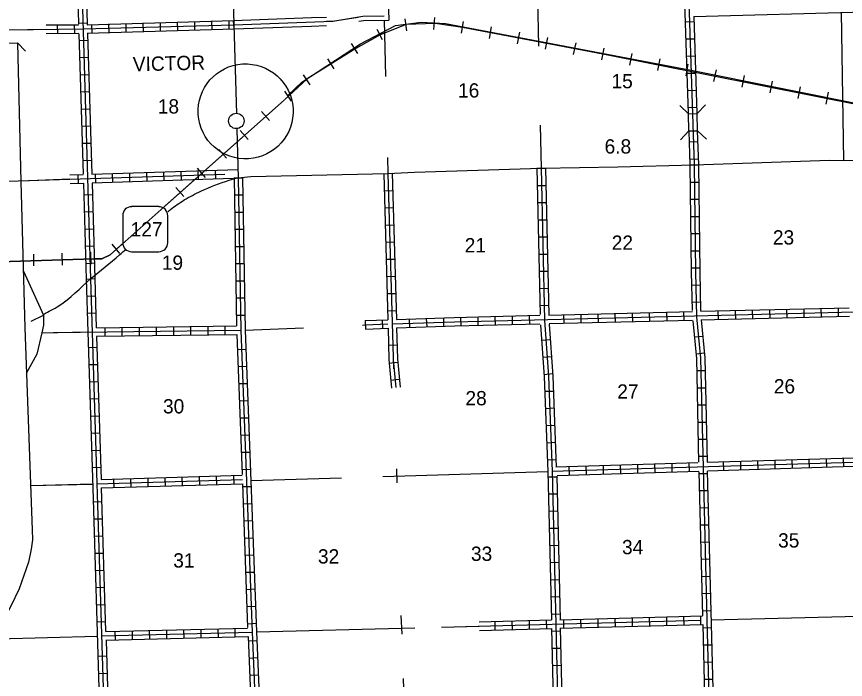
# Model space of a CAD drawing. Extents: x 1989549 to 2353218, y 16533709 to 16909437.
# Drawn here: x 2184279 to 2213262, y 16652926 to 16676115 of the extents above; entities that cross this region are included whole.
import ezdxf

# ---------------------------------------------------------------- set-up
doc = ezdxf.new("R2010")
doc.units = 0
for name, color, linetype in [('L10', 7, 'Continuous'), ('L11', 7, 'Continuous'), ('L13', 7, 'Continuous'), ('L14', 7, 'Continuous'), ('L15', 7, 'Continuous'), ('L16', 7, 'Continuous'), ('L18', 7, 'Continuous'), ('L28', 7, 'Continuous'), ('L3', 7, 'Continuous'), ('L31', 7, 'Continuous'), ('L4', 7, 'Continuous'), ('L5', 7, 'Continuous'), ('L8', 7, 'Continuous')]:
    doc.layers.add(name, color=color, linetype=linetype)

msp = doc.modelspace()

# ---------------------------------------------------------------- linework, layer by layer
at = {"layer": 'L10'}
for points in [[(2191867, 16675981), (2194595, 16676080)], [(2191883, 16675681), (2194595, 16675779)]]:
    msp.add_lwpolyline(points, dxfattribs=at)
at = {"layer": 'L11'}
for points in [[(2194595, 16676080), (2195114, 16676099)], [(2196252, 16675948), (2196408, 16675973), (2197292, 16675990)], [(2194595, 16675779), (2195114, 16675798)]]:
    msp.add_lwpolyline(points, dxfattribs=at)
at = {"layer": 'L13'}
for p, q in [((2202492, 16676912), (2202533, 16675081)), ((2213116, 16676265), (2213191, 16671081)), ((2197133, 16675990), (2197183, 16674023)), ((2202591, 16672315), (2202625, 16670806)), ((2197250, 16671190), (2197267, 16670623)), ((2184442, 16670365), (2186147, 16670434)), ((2192275, 16665140), (2194317, 16665223)), ((2196375, 16665323), (2196472, 16665327)), ((2185175, 16665056), (2186770, 16665089)), ((2197592, 16659798), (2197575, 16660290)), ((2197092, 16660023), (2202858, 16660198)), ((2184767, 16659715), (2186937, 16659753)), ((2192467, 16659881), (2195642, 16659973)), ((2197758, 16654506), (2197733, 16655164)), ((2208570, 16655015), (2213720, 16655140)), ((2199133, 16654756), (2200458, 16654795)), ((2192667, 16654590), (2198208, 16654731)), ((2183459, 16654348), (2187100, 16654440)), ((2197858, 16651489), (2197808, 16652964))]:
    msp.add_line(p, q, dxfattribs=at)
msp.add_lwpolyline([(2195119, 16675949), (2195331, 16675957), (2196226, 16676098)], dxfattribs=at)
at = {"layer": 'L15'}
for p, q in [((2197925, 16675615), (2197867, 16676031)), ((2198875, 16675665), (2198900, 16676081)), ((2199833, 16675531), (2199908, 16675940)), ((2197075, 16675298), (2196883, 16675665)), ((2197903, 16675834), (2196991, 16675477)), ((2198915, 16675874), (2197903, 16675834)), ((2199868, 16675735), (2198915, 16675874)), ((2204777, 16674805), (2199868, 16675735)), ((2200816, 16675348), (2200891, 16675756)), ((2196991, 16675477), (2196137, 16675000)), ((2201800, 16675156), (2201875, 16675573)), ((2202775, 16674973), (2202858, 16675381)), ((2196217, 16674823), (2195992, 16675173)), ((2203758, 16674790), (2203841, 16675198)), ((2196137, 16675000), (2194436, 16673931)), ((2204741, 16674598), (2204825, 16675006)), ((2213925, 16672978), (2204777, 16674805)), ((2205725, 16674415), (2205800, 16674823)), ((2195383, 16674281), (2195158, 16674631)), ((2206708, 16674223), (2206783, 16674631)), ((2207691, 16674040), (2207766, 16674448)), ((2208666, 16673840), (2208750, 16674248)), ((2194436, 16673931), (2193643, 16673197)), ((2194542, 16673731), (2194317, 16674081)), ((2209650, 16673640), (2209733, 16674056)), ((2210633, 16673448), (2210708, 16673856)), ((2211608, 16673248), (2211691, 16673656)), ((2193887, 16673155), (2193662, 16673505)), ((2212591, 16673056), (2212674, 16673465)), ((2192842, 16672798), (2193125, 16672481)), ((2192100, 16672131), (2192375, 16671815)), ((2191350, 16671465), (2191625, 16671156)), ((2190600, 16670806), (2190875, 16670490)), ((2189850, 16670140), (2190133, 16669823)), ((2187609, 16668148), (2187884, 16667831)), ((2185867, 16667840), (2185875, 16667423)), ((2186867, 16667873), (2186875, 16667456)), ((2184867, 16667806), (2184875, 16667390))]:
    msp.add_line(p, q, dxfattribs=at)
for points in [[(2193775, 16673365), (2194250, 16673823), (2196300, 16675156), (2197533, 16675798), (2198425, 16675923), (2199283, 16675873), (2202541, 16675256), (2207866, 16674240), (2214133, 16672981)], [(2170851, 16667123), (2186984, 16667640), (2187259, 16667640), (2187550, 16667781), (2193642, 16673190)], [(2193642, 16673190), (2189375, 16669398)], [(2188034, 16668206), (2187550, 16667781), (2187259, 16667640), (2186984, 16667640), (2170851, 16667123)]]:
    msp.add_lwpolyline(points, dxfattribs=at)
at = {"layer": 'L16'}
msp.add_circle((2191963, 16672463), 269, dxfattribs=at)
at = {"layer": 'L18'}
for p, q in [((2208075, 16672723), (2208366, 16673031)), ((2207775, 16672715), (2207466, 16673006)), ((2207775, 16672715), (2208075, 16672723)), ((2207791, 16672115), (2207775, 16672715)), ((2208091, 16672123), (2208075, 16672723)), ((2207791, 16672115), (2207500, 16671806)), ((2207791, 16672115), (2208091, 16672123)), ((2208091, 16672123), (2208400, 16671831))]:
    msp.add_line(p, q, dxfattribs=at)
msp.add_lwpolyline([(2183459, 16674940), (2183717, 16675181), (2184309, 16675198), (2184592, 16674906)], dxfattribs=at)
at = {"layer": 'L3'}
for p, q in [((2189250, 16669465), (2188300, 16669465)), ((2187992, 16669148), (2187992, 16668206)), ((2189567, 16668206), (2189567, 16669148)), ((2188300, 16667890), (2189250, 16667890)), ((2184517, 16667206), (2185217, 16665665))]:
    msp.add_line(p, q, dxfattribs=at)
for points in [[(2192467, 16670515), (2197267, 16670623), (2198192, 16670673), (2202625, 16670806), (2205300, 16670856), (2207975, 16670923), (2212708, 16671090), (2213191, 16671081), (2215049, 16671098), (2218349, 16671240)], [(2185217, 16665665), (2185217, 16665315), (2185167, 16665056), (2184984, 16664306), (2184617, 16663631)], [(2184792, 16665456), (2185217, 16665665)]]:
    msp.add_lwpolyline(points, dxfattribs=at)
for centre, start, end in [((2188305, 16669149), 90.001, 180.001), ((2189250, 16669149), 0.001, 90.001), ((2188305, 16668204), 180.001, 270.001), ((2189250, 16668204), 270.001, 0.001)]:
    msp.add_arc(centre, 315, start, end, dxfattribs=at)
for points in [[(2189575, 16669290), (2189667, 16669365), (2190142, 16669698), (2190725, 16670006), (2191717, 16670390), (2192033, 16670473), (2192467, 16670515)], [(2185217, 16665698), (2185759, 16665998), (2186867, 16666940), (2187884, 16667781), (2188109, 16667981)]]:
    msp.add_spline(points, degree=3, dxfattribs=at)
at = {"layer": 'L31'}
msp.add_ellipse((2192288, 16672798), major_axis=(-104, 1658), ratio=0.999964, dxfattribs=at)
at = {"layer": 'L4'}
for points in [[(2192083, 16696906), (2192217, 16691606), (2192317, 16687573), (2192100, 16686765), (2191850, 16686281), (2191567, 16685781), (2191733, 16681206), (2191875, 16675831), (2191967, 16672723)], [(2183456, 16675639), (2184005, 16675656), (2185316, 16675670)], [(2191983, 16672173), (2192033, 16670473)]]:
    msp.add_lwpolyline(points, dxfattribs=at)
at = {"layer": 'L5'}
for p, q in [((2184317, 16675181), (2184434, 16670348)), ((2184434, 16670348), (2184567, 16665231)), ((2184567, 16665231), (2184825, 16658156))]:
    msp.add_line(p, q, dxfattribs=at)
for points in [[(2184825, 16658165), (2184842, 16657815), (2184792, 16657481), (2184700, 16657023), (2184367, 16656098)], [(2184367, 16656098), (2184075, 16655490), (2182225, 16652073)]]:
    msp.add_lwpolyline(points, dxfattribs=at)
at = {"layer": 'L8'}
for p, q in [((2186292, 16686081), (2186867, 16666940)), ((2186300, 16680873), (2186450, 16675848)), ((2186600, 16680881), (2186750, 16675831)), ((2207958, 16676115), (2218449, 16676415)), ((2190517, 16675640), (2190508, 16675940)), ((2191117, 16675656), (2191108, 16675956)), ((2191717, 16675673), (2191708, 16675973)), ((2191883, 16675681), (2191867, 16675981)), ((2207658, 16675931), (2207958, 16675940)), ((2185717, 16675523), (2185709, 16675823)), ((2186317, 16675531), (2186309, 16675831)), ((2186450, 16675881), (2186750, 16675890)), ((2186917, 16675540), (2186909, 16675840)), ((2187517, 16675556), (2187509, 16675856)), ((2188117, 16675573), (2188109, 16675873)), ((2188717, 16675590), (2188708, 16675890)), ((2189317, 16675606), (2189308, 16675906)), ((2189917, 16675623), (2189908, 16675923)), ((2186459, 16675515), (2186609, 16670598)), ((2186759, 16675523), (2186909, 16670606)), ((2186467, 16675281), (2186767, 16675290)), ((2207683, 16675331), (2207983, 16675340)), ((2186484, 16674681), (2186784, 16674690)), ((2207700, 16674731), (2208000, 16674740)), ((2186500, 16674081), (2186800, 16674090)), ((2207716, 16674131), (2208016, 16674140)), ((2186517, 16673481), (2186817, 16673490)), ((2207741, 16673531), (2208041, 16673540)), ((2186542, 16672881), (2186842, 16672890)), ((2207758, 16672931), (2208058, 16672940)), ((2186559, 16672281), (2186859, 16672290)), ((2186575, 16671681), (2186875, 16671690)), ((2207800, 16671731), (2208100, 16671740)), ((2186592, 16671081), (2186892, 16671090)), ((2207816, 16671131), (2208116, 16671140)), ((2186909, 16670598), (2192025, 16670765)), ((2190642, 16670415), (2190633, 16670715)), ((2191242, 16670440), (2191233, 16670740)), ((2202475, 16670806), (2202775, 16670806)), ((2207825, 16670923), (2208125, 16670923)), ((2170851, 16669931), (2191558, 16670598)), ((2186143, 16670574), (2186609, 16670590)), ((2186450, 16670281), (2186434, 16670581)), ((2186925, 16670298), (2191858, 16670456)), ((2187050, 16670306), (2187034, 16670606)), ((2187650, 16670323), (2187634, 16670623)), ((2188242, 16670340), (2188234, 16670640)), ((2188842, 16670365), (2188834, 16670656)), ((2189442, 16670381), (2189433, 16670681)), ((2190042, 16670398), (2190033, 16670698)), ((2191883, 16670473), (2192183, 16670473)), ((2197117, 16670615), (2197417, 16670631)), ((2197117, 16670615), (2197260, 16665511)), ((2197267, 16670623), (2197458, 16663790)), ((2197417, 16670631), (2197559, 16665521)), ((2186151, 16670274), (2186634, 16670290)), ((2186617, 16670281), (2186717, 16666931)), ((2186917, 16670281), (2187017, 16666948)), ((2202491, 16670206), (2202791, 16670206)), ((2207833, 16670323), (2208133, 16670323)), ((2186625, 16669881), (2186925, 16669890)), ((2191892, 16669873), (2192192, 16669873)), ((2197133, 16670023), (2197433, 16670031)), ((2202500, 16669606), (2202800, 16669606)), ((2207841, 16669723), (2208141, 16669723)), ((2186650, 16669281), (2186950, 16669290)), ((2191900, 16669273), (2192200, 16669273)), ((2197150, 16669423), (2197450, 16669431)), ((2202516, 16669006), (2202816, 16669006)), ((2207841, 16669123), (2208141, 16669123)), ((2186667, 16668681), (2186967, 16668690)), ((2197167, 16668823), (2197467, 16668831)), ((2191917, 16668673), (2192217, 16668673)), ((2202525, 16668406), (2202825, 16668406)), ((2207850, 16668523), (2208150, 16668523)), ((2197183, 16668223), (2197483, 16668231)), ((2186684, 16668081), (2186984, 16668098)), ((2191925, 16668073), (2192225, 16668073)), ((2207858, 16667923), (2208158, 16667923)), ((2197200, 16667623), (2197500, 16667631)), ((2202541, 16667806), (2202841, 16667806)), ((2186700, 16667481), (2187000, 16667498)), ((2191933, 16667473), (2192233, 16667473)), ((2207866, 16667323), (2208166, 16667323)), ((2186717, 16666931), (2187017, 16666948)), ((2187017, 16666948), (2187067, 16665231)), ((2197217, 16667023), (2197517, 16667031)), ((2202550, 16667206), (2202850, 16667206)), ((2186717, 16666931), (2186771, 16665089)), ((2186867, 16666940), (2187575, 16643856)), ((2191942, 16666873), (2192242, 16666873)), ((2207875, 16666723), (2208175, 16666731)), ((2197233, 16666423), (2197533, 16666431)), ((2202566, 16666606), (2202866, 16666615)), ((2186734, 16666331), (2187034, 16666348)), ((2191958, 16666273), (2192258, 16666273)), ((2207891, 16666123), (2208191, 16666131)), ((2197250, 16665823), (2197550, 16665831)), ((2202583, 16666006), (2202883, 16666015)), ((2207625, 16665490), (2207616, 16665790)), ((2208825, 16665523), (2208816, 16665815)), ((2209425, 16665531), (2209416, 16665831)), ((2210025, 16665548), (2210016, 16665848)), ((2210625, 16665565), (2210616, 16665865)), ((2211225, 16665581), (2211216, 16665881)), ((2211824, 16665590), (2211816, 16665890)), ((2212424, 16665606), (2212416, 16665906)), ((2213024, 16665623), (2213016, 16665923)), ((2186750, 16665740), (2187050, 16665748)), ((2191967, 16665673), (2192267, 16665673)), ((2196465, 16665481), (2197260, 16665511)), ((2197061, 16665503), (2197073, 16665204)), ((2198033, 16665240), (2198017, 16665531)), ((2198633, 16665256), (2198617, 16665556)), ((2199225, 16665273), (2199217, 16665573)), ((2199825, 16665298), (2199817, 16665598)), ((2200425, 16665306), (2200416, 16665606)), ((2201025, 16665323), (2201016, 16665623)), ((2201625, 16665340), (2201616, 16665640)), ((2202225, 16665356), (2202216, 16665656)), ((2203425, 16665381), (2203416, 16665681)), ((2204025, 16665398), (2204016, 16665698)), ((2204625, 16665415), (2204616, 16665715)), ((2205225, 16665431), (2205216, 16665731)), ((2205825, 16665448), (2205816, 16665748)), ((2206425, 16665456), (2206416, 16665756)), ((2207025, 16665473), (2207016, 16665773)), ((2187075, 16665231), (2191975, 16665290)), ((2187375, 16664931), (2187375, 16665231)), ((2187975, 16664940), (2187975, 16665240)), ((2188575, 16664948), (2188575, 16665248)), ((2189175, 16664956), (2189175, 16665256)), ((2189775, 16664965), (2189775, 16665265)), ((2190375, 16664973), (2190375, 16665273)), ((2190975, 16664973), (2190975, 16665273)), ((2191575, 16664981), (2191575, 16665281)), ((2196465, 16665480), (2196476, 16665182)), ((2196471, 16665331), (2197265, 16665361)), ((2196476, 16665181), (2197271, 16665211)), ((2197268, 16665212), (2197299, 16664123)), ((2197566, 16665222), (2197598, 16664145)), ((2185575, 16665065), (2192125, 16665140)), ((2186770, 16665089), (2186942, 16659615)), ((2187075, 16664931), (2191983, 16664990)), ((2187075, 16664923), (2187233, 16659923)), ((2207975, 16664915), (2208275, 16664940)), ((2197283, 16664623), (2197583, 16664631)), ((2202641, 16664798), (2202941, 16664823)), ((2186792, 16664540), (2187092, 16664548)), ((2192000, 16664465), (2192300, 16664481)), ((2208033, 16664315), (2208333, 16664348)), ((2197299, 16664123), (2197390, 16663120)), ((2197451, 16664107), (2197539, 16663138)), ((2197598, 16664145), (2197688, 16663156)), ((2202683, 16664198), (2202983, 16664223)), ((2186809, 16663940), (2187109, 16663948)), ((2192025, 16663873), (2192325, 16663881)), ((2197602, 16664010), (2197305, 16663983)), ((2202725, 16663598), (2203025, 16663623)), ((2208058, 16663731), (2208358, 16663731)), ((2186825, 16663340), (2187125, 16663348)), ((2192042, 16663273), (2192342, 16663281)), ((2197655, 16663416), (2197358, 16663389)), ((2202750, 16663006), (2203050, 16663015)), ((2208075, 16663131), (2208375, 16663131)), ((2186842, 16662740), (2187142, 16662748)), ((2192067, 16662673), (2192367, 16662681)), ((2202775, 16662406), (2203075, 16662423)), ((2208083, 16662531), (2208383, 16662531)), ((2186867, 16662140), (2187167, 16662148)), ((2192092, 16662073), (2192392, 16662081)), ((2202800, 16661806), (2203100, 16661823)), ((2208100, 16661931), (2208400, 16661931)), ((2186884, 16661540), (2187184, 16661548)), ((2192108, 16661473), (2192408, 16661481)), ((2202816, 16661206), (2203116, 16661223)), ((2208108, 16661331), (2208408, 16661331)), ((2186900, 16660940), (2187200, 16660948)), ((2192133, 16660873), (2192433, 16660881)), ((2202841, 16660606), (2203141, 16660623)), ((2208125, 16660731), (2208425, 16660731)), ((2210208, 16660281), (2210200, 16660581)), ((2210808, 16660298), (2210800, 16660598)), ((2211408, 16660315), (2211400, 16660615)), ((2212008, 16660331), (2211999, 16660631)), ((2212608, 16660356), (2212599, 16660648)), ((2213208, 16660373), (2213199, 16660673)), ((2186917, 16660340), (2187217, 16660348)), ((2192158, 16660273), (2192458, 16660281)), ((2203616, 16660073), (2203600, 16660373)), ((2204208, 16660090), (2204200, 16660390)), ((2204808, 16660115), (2204800, 16660415)), ((2205408, 16660131), (2205400, 16660431)), ((2206008, 16660148), (2206000, 16660448)), ((2206608, 16660165), (2206600, 16660465)), ((2207208, 16660190), (2207200, 16660490)), ((2207808, 16660206), (2207800, 16660506)), ((2209008, 16660240), (2209000, 16660540)), ((2209608, 16660256), (2209600, 16660556)), ((2187233, 16659923), (2192167, 16660073)), ((2189483, 16659690), (2189475, 16659990)), ((2190083, 16659706), (2190075, 16660006)), ((2190683, 16659723), (2190675, 16660023)), ((2191283, 16659748), (2191275, 16660048)), ((2191883, 16659765), (2191875, 16660065)), ((2202866, 16660015), (2203166, 16660015)), ((2208141, 16660131), (2208441, 16660131)), ((2186937, 16659757), (2185212, 16659715)), ((2187084, 16659765), (2192175, 16659923)), ((2187241, 16659623), (2192183, 16659773)), ((2187692, 16659631), (2187675, 16659931)), ((2188284, 16659648), (2188275, 16659948)), ((2188884, 16659673), (2188875, 16659973)), ((2186942, 16659615), (2187259, 16649314)), ((2187241, 16659623), (2187392, 16654614)), ((2192175, 16659673), (2192475, 16659681)), ((2202875, 16659415), (2203175, 16659415)), ((2208150, 16659531), (2208450, 16659540)), ((2186959, 16659140), (2187259, 16659148)), ((2192200, 16659073), (2192500, 16659081)), ((2208166, 16658931), (2208466, 16658940)), ((2186975, 16658540), (2187275, 16658548)), ((2202891, 16658815), (2203191, 16658823)), ((2192225, 16658473), (2192525, 16658481)), ((2208183, 16658331), (2208483, 16658340)), ((2202908, 16658215), (2203208, 16658223)), ((2186992, 16657940), (2187292, 16657948)), ((2192242, 16657873), (2192542, 16657881)), ((2208200, 16657731), (2208500, 16657740)), ((2202916, 16657615), (2203216, 16657623)), ((2187009, 16657340), (2187309, 16657348)), ((2192267, 16657273), (2192567, 16657281)), ((2208216, 16657131), (2208516, 16657140)), ((2202933, 16657014), (2203233, 16657023)), ((2187034, 16656740), (2187334, 16656748)), ((2192292, 16656673), (2192592, 16656681)), ((2208225, 16656531), (2208525, 16656539)), ((2202950, 16656414), (2203250, 16656423)), ((2187050, 16656140), (2187350, 16656148)), ((2192308, 16656073), (2192608, 16656090)), ((2208241, 16655931), (2208541, 16655939)), ((2202958, 16655814), (2203258, 16655823)), ((2187067, 16655540), (2187367, 16655548)), ((2192333, 16655473), (2192633, 16655490)), ((2202975, 16655214), (2203275, 16655223)), ((2203275, 16655014), (2208266, 16655148)), ((2205200, 16655064), (2205208, 16654773)), ((2205800, 16655081), (2205808, 16654781)), ((2206400, 16655098), (2206408, 16654798)), ((2207000, 16655114), (2207008, 16654814)), ((2207600, 16655131), (2207608, 16654831)), ((2208200, 16655148), (2208200, 16654848)), ((2208258, 16655331), (2208558, 16655339)), ((2208570, 16655015), (2213720, 16655140)), ((2187084, 16654940), (2187384, 16654948)), ((2192358, 16654873), (2192658, 16654890)), ((2199992, 16654781), (2208200, 16654998)), ((2200455, 16654943), (2202983, 16655006)), ((2201000, 16654956), (2201008, 16654656)), ((2201600, 16654973), (2201608, 16654673)), ((2202200, 16654989), (2202208, 16654689)), ((2202800, 16655006), (2202808, 16654706)), ((2203275, 16654714), (2208275, 16654848)), ((2203400, 16655023), (2203408, 16654723)), ((2204000, 16655039), (2204008, 16654739)), ((2204600, 16655056), (2204608, 16654756)), ((2187242, 16654448), (2192517, 16654581)), ((2187392, 16654598), (2192350, 16654723)), ((2187717, 16654606), (2187725, 16654306)), ((2188317, 16654623), (2188325, 16654323)), ((2188917, 16654640), (2188925, 16654340)), ((2189517, 16654656), (2189525, 16654356)), ((2190117, 16654673), (2190125, 16654373)), ((2190717, 16654689), (2190725, 16654390)), ((2191317, 16654698), (2191325, 16654398)), ((2191917, 16654714), (2191917, 16654414)), ((2200462, 16654643), (2202983, 16654706)), ((2202991, 16654614), (2203291, 16654623)), ((2208275, 16654731), (2208575, 16654739)), ((2187400, 16654298), (2192367, 16654431)), ((2187409, 16654290), (2187559, 16649314)), ((2192383, 16654273), (2192683, 16654290)), ((2203000, 16654014), (2203300, 16654023)), ((2208291, 16654131), (2208591, 16654139)), ((2187125, 16653740), (2187425, 16653748)), ((2192408, 16653673), (2192708, 16653689)), ((2203016, 16653414), (2203316, 16653423)), ((2208300, 16653531), (2208600, 16653539)), ((2187142, 16653139), (2187442, 16653148)), ((2192433, 16653073), (2192733, 16653089)), ((2208316, 16652931), (2208616, 16652939))]:
    msp.add_line(p, q, dxfattribs=at)
for points in [[(2207558, 16686731), (2207633, 16681615), (2207733, 16677656), (2207800, 16676256), (2207975, 16670923)], [(2197133, 16681198), (2197292, 16675990)], [(2207591, 16677498), (2207650, 16676248), (2207766, 16672723)], [(2186742, 16675831), (2191867, 16675981)], [(2191875, 16675831), (2195333, 16675956), (2196392, 16676123), (2197133, 16676140)], [(2207958, 16676115), (2208066, 16672723)], [(2170726, 16675140), (2173376, 16675290), (2175976, 16675415), (2178717, 16675531), (2181325, 16675573), (2184009, 16675656), (2186609, 16675681), (2191875, 16675831)], [(2185312, 16675820), (2186450, 16675831)], [(2186750, 16675531), (2191883, 16675681)], [(2185319, 16675520), (2186459, 16675531)], [(2207783, 16672106), (2207825, 16670915)], [(2208083, 16672123), (2208125, 16670931)], [(2202475, 16670806), (2202583, 16665690)], [(2202625, 16670806), (2202741, 16665498), (2202883, 16663523), (2203008, 16660206), (2203133, 16654864), (2203383, 16644298)], [(2202775, 16670806), (2202891, 16665673)], [(2207825, 16670923), (2207866, 16667190), (2207900, 16665831)], [(2207975, 16670923), (2208016, 16667190), (2208058, 16665615), (2208200, 16664165), (2208283, 16660323), (2208416, 16655014), (2208550, 16649648), (2208675, 16644398)], [(2208125, 16670923), (2208166, 16667190), (2208200, 16665815)], [(2191883, 16670473), (2191975, 16665290)], [(2192033, 16670473), (2192125, 16665140), (2192517, 16654581), (2192708, 16650114), (2192725, 16649348), (2192858, 16644023)], [(2192183, 16670473), (2192275, 16665140), (2192667, 16654590), (2192858, 16650123), (2192875, 16649348), (2193008, 16644023)], [(2197425, 16665365), (2199592, 16665440), (2218724, 16665915)], [(2202891, 16665673), (2207916, 16665798)], [(2208200, 16665806), (2213391, 16665931)], [(2197559, 16665521), (2199583, 16665590), (2202575, 16665665)], [(2202900, 16665373), (2207916, 16665498)], [(2208216, 16665506), (2213408, 16665631)], [(2208216, 16665506), (2208350, 16664173), (2208425, 16660531)], [(2197566, 16665222), (2199600, 16665290), (2202575, 16665365)], [(2202600, 16665331), (2202733, 16663515), (2202858, 16660198), (2202983, 16655006)], [(2202900, 16665356), (2203033, 16663531), (2203150, 16660356)], [(2207925, 16665473), (2208050, 16664156), (2208125, 16660531)], [(2191983, 16664990), (2192167, 16660090)], [(2203008, 16660206), (2213549, 16660531), (2218849, 16660640)], [(2208433, 16660523), (2213541, 16660681)], [(2203141, 16660365), (2208100, 16660515)], [(2208441, 16660223), (2213549, 16660381), (2213566, 16660381)], [(2203166, 16660031), (2203283, 16655023)], [(2203183, 16660065), (2208141, 16660215)], [(2208133, 16660190), (2208266, 16655148)], [(2208433, 16660206), (2208566, 16654864)], [(2192175, 16659773), (2192358, 16654739)], [(2208275, 16654848), (2208391, 16649864)], [(2208566, 16654864), (2208691, 16649873)], [(2202983, 16654706), (2203233, 16644298)], [(2203283, 16654723), (2203400, 16649764)], [(2192375, 16654431), (2192558, 16650106), (2192575, 16649498)]]:
    msp.add_lwpolyline(points, dxfattribs=at)

# ---------------------------------------------------------------- texts
at = {"layer": 'L14'}
for s, p in [('15', (2205083, 16673606)), ('16', (2199716, 16673281)), ('18', (2189217, 16672723)), ('22', (2205091, 16667956)), ('23', (2210725, 16668140)), ('21', (2199950, 16667865)), ('19', (2189358, 16667256)), ('27', (2205283, 16662748)), ('26', (2210758, 16662931)), ('28', (2199975, 16662515)), ('30', (2189400, 16662231)), ('35', (2210908, 16657540)), ('34', (2205450, 16657306)), ('32', (2194817, 16656981)), ('33', (2200167, 16657073)), ('31', (2189758, 16656840))]:
    msp.add_text(s, height=500, rotation=359.9999, dxfattribs=at).set_placement(p)
at = {"layer": 'L16'}
msp.add_text('VICTOR', height=500, rotation=1.3955, dxfattribs=at).set_placement((2188350, 16674198))
at = {"layer": 'L28'}
msp.add_text('6.8', height=500, rotation=359.9999, dxfattribs=at).set_placement((2204841, 16671323))
at = {"layer": 'L3'}
msp.add_text('127', height=500, rotation=359.9999, dxfattribs=at).set_placement((2188267, 16668423))

doc.saveas('drawing.dxf')
